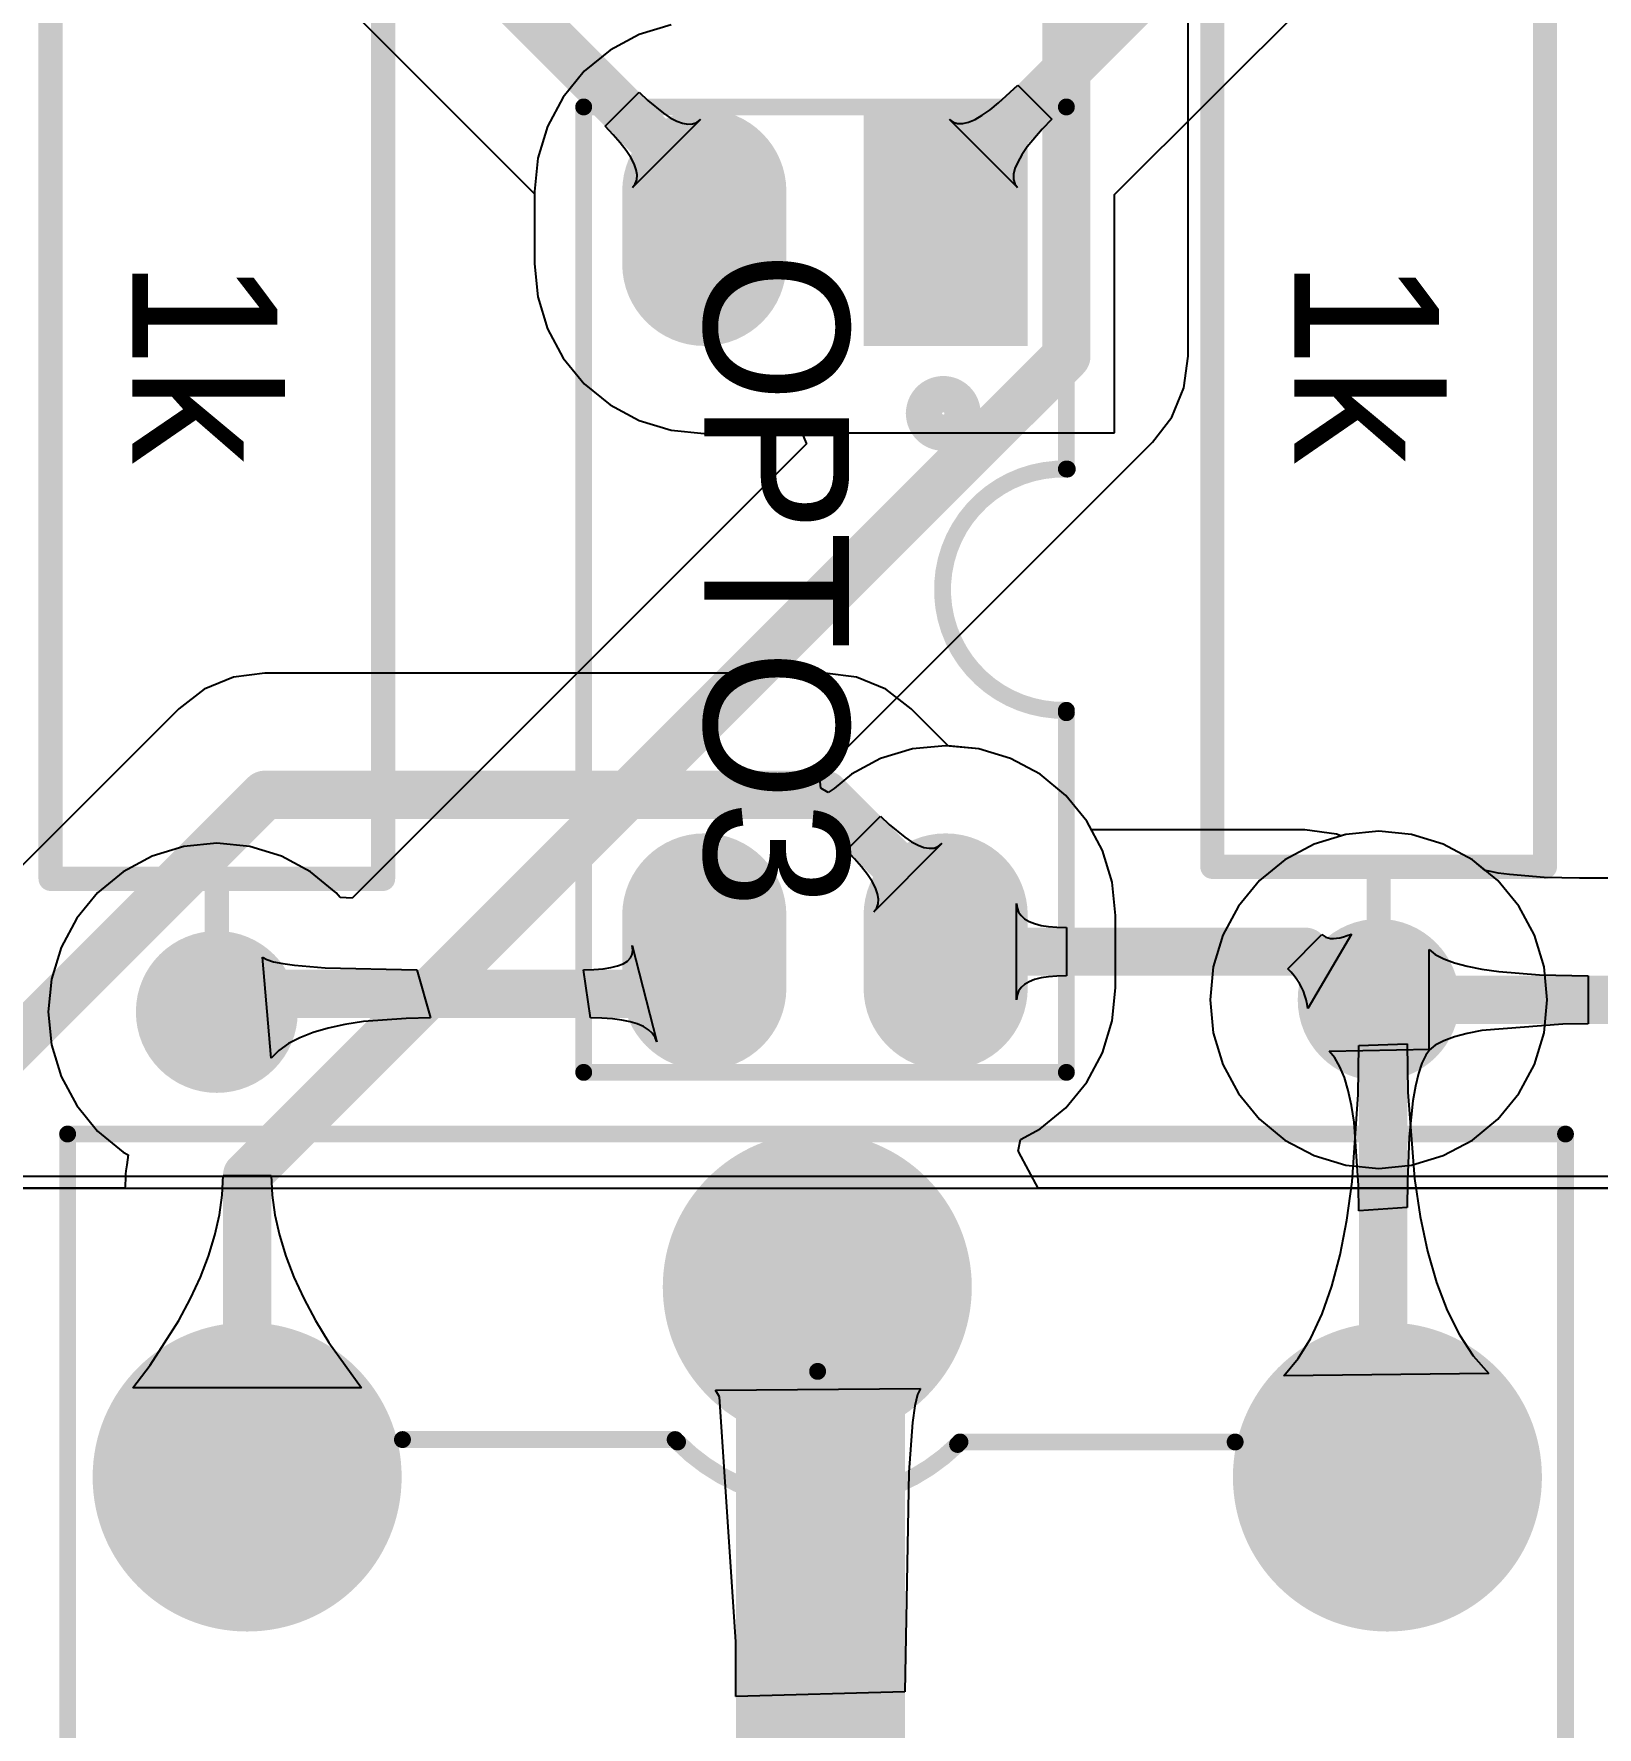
# Model space of a CAD drawing. Header units: millimetres. Extents: x 0 to 190, y 0 to 100.
# Drawn here: x 145.52 to 161.97, y 21.89 to 39.71 of the extents above; entities that cross this region are included whole.
import ezdxf

# ---------------------------------------------------------------- set-up
doc = ezdxf.new("R2010")
doc.units = ezdxf.units.MM
for name, color, linetype in [('BottomLayer', 5, 'Continuous'), ('BottomSolder', 6, 'Continuous'), ('MultiLayer', 9, 'Continuous'), ('PadHoleLayer', 156, 'Continuous'), ('TopLayer', 1, 'Continuous'), ('TopOverlay', 2, 'Continuous'), ('TopSolder', 216, 'Continuous')]:
    doc.layers.add(name, color=color, linetype=linetype)

msp = doc.modelspace()

# ---------------------------------------------------------------- hatches: boundary and pattern name
at = {"layer": 'BottomLayer'}
h = msp.add_hatch(color=5, dxfattribs=at)
edge = h.paths.add_edge_path()
edge.add_arc((152.577, 38.049), 0.762, 0, 180)
edge.add_line((151.815, 38.049), (151.815, 37.287))
edge.add_arc((152.577, 37.287), 0.762, 180, 360)
edge.add_line((153.339, 37.287), (153.339, 38.049))
msp.add_hatch(color=5, dxfattribs=at).paths.add_polyline_path([(155.879, 38.811), (155.879, 36.525), (154.355, 36.525), (154.355, 38.811)])
h = msp.add_hatch(color=5, dxfattribs=at)
edge = h.paths.add_edge_path()
edge.add_arc((152.577, 30.429), 0.762, 0, 180)
edge.add_line((151.815, 30.429), (151.815, 29.667))
edge.add_arc((152.577, 29.667), 0.762, 180, 360)
edge.add_line((153.339, 29.667), (153.339, 30.429))
h = msp.add_hatch(color=5, dxfattribs=at)
edge = h.paths.add_edge_path()
edge.add_arc((155.117, 30.429), 0.762, 0, 180)
edge.add_line((154.355, 30.429), (154.355, 29.667))
edge.add_arc((155.117, 29.667), 0.762, 180, 360)
edge.add_line((155.879, 29.667), (155.879, 30.429))
h = msp.add_hatch(color=5, dxfattribs=at)
edge = h.paths.add_edge_path()
edge.add_arc((147.447, 29.414), 0.75, 0, 360)
h = msp.add_hatch(color=5, dxfattribs=at)
edge = h.paths.add_edge_path()
edge.add_arc((159.674, 29.541), 0.75, 0, 360)
h = msp.add_hatch(color=5, dxfattribs=at)
edge = h.paths.add_edge_path()
edge.add_arc((153.766, 26.519), 1.524, 0, 360)
h = msp.add_hatch(color=5, dxfattribs=at)
edge = h.paths.add_edge_path()
edge.add_arc((147.766, 24.519), 1.524, 0, 360)
h = msp.add_hatch(color=5, dxfattribs=at)
edge = h.paths.add_edge_path()
edge.add_arc((159.766, 24.519), 1.524, 0, 360)
at = {"layer": 'BottomSolder'}
h = msp.add_hatch(color=6, dxfattribs=at)
edge = h.paths.add_edge_path()
edge.add_arc((152.577, 38.049), 0.864, 0, 180)
edge.add_line((151.714, 38.049), (151.714, 37.287))
edge.add_arc((152.577, 37.287), 0.864, 180, 360)
edge.add_line((153.441, 37.287), (153.441, 38.049))
msp.add_hatch(color=6, dxfattribs=at).paths.add_polyline_path([(155.981, 38.913), (155.981, 36.424), (154.254, 36.424), (154.254, 38.913)])
h = msp.add_hatch(color=6, dxfattribs=at)
edge = h.paths.add_edge_path()
edge.add_arc((152.577, 30.429), 0.864, 0, 180)
edge.add_line((151.714, 30.429), (151.714, 29.667))
edge.add_arc((152.577, 29.667), 0.864, 180, 360)
edge.add_line((153.441, 29.667), (153.441, 30.429))
h = msp.add_hatch(color=6, dxfattribs=at)
edge = h.paths.add_edge_path()
edge.add_arc((155.117, 30.429), 0.864, 0, 180)
edge.add_line((154.254, 30.429), (154.254, 29.667))
edge.add_arc((155.117, 29.667), 0.864, 180, 360)
edge.add_line((155.981, 29.667), (155.981, 30.429))
h = msp.add_hatch(color=6, dxfattribs=at)
edge = h.paths.add_edge_path()
edge.add_arc((159.674, 29.541), 0.852, 0, 360)
h = msp.add_hatch(color=6, dxfattribs=at)
edge = h.paths.add_edge_path()
edge.add_arc((147.447, 29.414), 0.852, 0, 360)
h = msp.add_hatch(color=6, dxfattribs=at)
edge = h.paths.add_edge_path()
edge.add_arc((153.766, 26.519), 1.626, 0, 360)
h = msp.add_hatch(color=6, dxfattribs=at)
edge = h.paths.add_edge_path()
edge.add_arc((147.766, 24.519), 1.626, 0, 360)
h = msp.add_hatch(color=6, dxfattribs=at)
edge = h.paths.add_edge_path()
edge.add_arc((159.766, 24.519), 1.626, 0, 360)
at = {"layer": 'MultiLayer'}
h = msp.add_hatch(color=9, dxfattribs=at)
edge = h.paths.add_edge_path()
edge.add_arc((152.577, 38.049), 0.762, 0, 180)
edge.add_line((151.815, 38.049), (151.815, 37.287))
edge.add_arc((152.577, 37.287), 0.762, 180, 360)
edge.add_line((153.339, 37.287), (153.339, 38.049))
msp.add_hatch(color=9, dxfattribs=at).paths.add_polyline_path([(155.879, 38.811), (155.879, 36.525), (154.355, 36.525), (154.355, 38.811)])
h = msp.add_hatch(color=9, dxfattribs=at)
edge = h.paths.add_edge_path()
edge.add_arc((152.577, 30.429), 0.762, 0, 180)
edge.add_line((151.815, 30.429), (151.815, 29.667))
edge.add_arc((152.577, 29.667), 0.762, 180, 360)
edge.add_line((153.339, 29.667), (153.339, 30.429))
h = msp.add_hatch(color=9, dxfattribs=at)
edge = h.paths.add_edge_path()
edge.add_arc((155.117, 30.429), 0.762, 0, 180)
edge.add_line((154.355, 30.429), (154.355, 29.667))
edge.add_arc((155.117, 29.667), 0.762, 180, 360)
edge.add_line((155.879, 29.667), (155.879, 30.429))
h = msp.add_hatch(color=9, dxfattribs=at)
edge = h.paths.add_edge_path()
edge.add_arc((147.447, 29.414), 0.75, 0, 360)
h = msp.add_hatch(color=9, dxfattribs=at)
edge = h.paths.add_edge_path()
edge.add_arc((159.674, 29.541), 0.75, 0, 360)
h = msp.add_hatch(color=9, dxfattribs=at)
edge = h.paths.add_edge_path()
edge.add_arc((153.766, 26.519), 1.524, 0, 360)
h = msp.add_hatch(color=9, dxfattribs=at)
edge = h.paths.add_edge_path()
edge.add_arc((147.766, 24.519), 1.524, 0, 360)
h = msp.add_hatch(color=9, dxfattribs=at)
edge = h.paths.add_edge_path()
edge.add_arc((159.766, 24.519), 1.524, 0, 360)
at = {"layer": 'PadHoleLayer'}
h = msp.add_hatch(color=156, dxfattribs=at)
edge = h.paths.add_edge_path()
edge.add_arc((152.577, 37.668), 0.394, 0, 360)
h = msp.add_hatch(color=156, dxfattribs=at)
edge = h.paths.add_edge_path()
edge.add_arc((155.117, 37.668), 0.394, 0, 360)
h = msp.add_hatch(color=156, dxfattribs=at)
edge = h.paths.add_edge_path()
edge.add_arc((152.577, 30.048), 0.394, 0, 360)
h = msp.add_hatch(color=156, dxfattribs=at)
edge = h.paths.add_edge_path()
edge.add_arc((155.117, 30.048), 0.394, 0, 360)
h = msp.add_hatch(color=156, dxfattribs=at)
edge = h.paths.add_edge_path()
edge.add_arc((147.447, 29.414), 0.35, 0, 360)
h = msp.add_hatch(color=156, dxfattribs=at)
edge = h.paths.add_edge_path()
edge.add_arc((159.674, 29.541), 0.35, 0, 360)
h = msp.add_hatch(color=156, dxfattribs=at)
edge = h.paths.add_edge_path()
edge.add_arc((153.766, 26.519), 0.571, 0, 360)
h = msp.add_hatch(color=156, dxfattribs=at)
edge = h.paths.add_edge_path()
edge.add_arc((147.766, 24.519), 0.571, 0, 360)
h = msp.add_hatch(color=156, dxfattribs=at)
edge = h.paths.add_edge_path()
edge.add_arc((159.766, 24.519), 0.571, 0, 360)
at = {"layer": 'TopLayer'}
h = msp.add_hatch(color=1, dxfattribs=at)
edge = h.paths.add_edge_path()
edge.add_arc((152.577, 38.049), 0.762, 0, 180)
edge.add_line((151.815, 38.049), (151.815, 37.287))
edge.add_arc((152.577, 37.287), 0.762, 180, 360)
edge.add_line((153.339, 37.287), (153.339, 38.049))
msp.add_hatch(color=1, dxfattribs=at).paths.add_polyline_path([(155.879, 38.811), (155.879, 36.525), (154.355, 36.525), (154.355, 38.811)])
h = msp.add_hatch(color=1, dxfattribs=at)
edge = h.paths.add_edge_path()
edge.add_arc((152.577, 30.429), 0.762, 0, 180)
edge.add_line((151.815, 30.429), (151.815, 29.667))
edge.add_arc((152.577, 29.667), 0.762, 180, 360)
edge.add_line((153.339, 29.667), (153.339, 30.429))
h = msp.add_hatch(color=1, dxfattribs=at)
edge = h.paths.add_edge_path()
edge.add_arc((155.117, 30.429), 0.762, 0, 180)
edge.add_line((154.355, 30.429), (154.355, 29.667))
edge.add_arc((155.117, 29.667), 0.762, 180, 360)
edge.add_line((155.879, 29.667), (155.879, 30.429))
h = msp.add_hatch(color=1, dxfattribs=at)
edge = h.paths.add_edge_path()
edge.add_arc((147.447, 29.414), 0.75, 0, 360)
h = msp.add_hatch(color=1, dxfattribs=at)
edge = h.paths.add_edge_path()
edge.add_arc((159.674, 29.541), 0.75, 0, 360)
h = msp.add_hatch(color=1, dxfattribs=at)
edge = h.paths.add_edge_path()
edge.add_arc((153.766, 26.519), 1.524, 0, 360)
h = msp.add_hatch(color=1, dxfattribs=at)
edge = h.paths.add_edge_path()
edge.add_arc((147.766, 24.519), 1.524, 0, 360)
h = msp.add_hatch(color=1, dxfattribs=at)
edge = h.paths.add_edge_path()
edge.add_arc((159.766, 24.519), 1.524, 0, 360)
at = {"layer": 'TopSolder'}
h = msp.add_hatch(color=216, dxfattribs=at)
edge = h.paths.add_edge_path()
edge.add_arc((152.577, 38.049), 0.864, 0, 180)
edge.add_line((151.714, 38.049), (151.714, 37.287))
edge.add_arc((152.577, 37.287), 0.864, 180, 360)
edge.add_line((153.441, 37.287), (153.441, 38.049))
msp.add_hatch(color=216, dxfattribs=at).paths.add_polyline_path([(155.981, 38.913), (155.981, 36.424), (154.254, 36.424), (154.254, 38.913)])
h = msp.add_hatch(color=216, dxfattribs=at)
edge = h.paths.add_edge_path()
edge.add_arc((152.577, 30.429), 0.864, 0, 180)
edge.add_line((151.714, 30.429), (151.714, 29.667))
edge.add_arc((152.577, 29.667), 0.864, 180, 360)
edge.add_line((153.441, 29.667), (153.441, 30.429))
h = msp.add_hatch(color=216, dxfattribs=at)
edge = h.paths.add_edge_path()
edge.add_arc((155.117, 30.429), 0.864, 0, 180)
edge.add_line((154.254, 30.429), (154.254, 29.667))
edge.add_arc((155.117, 29.667), 0.864, 180, 360)
edge.add_line((155.981, 29.667), (155.981, 30.429))
h = msp.add_hatch(color=216, dxfattribs=at)
edge = h.paths.add_edge_path()
edge.add_arc((159.674, 29.541), 0.852, 0, 360)
h = msp.add_hatch(color=216, dxfattribs=at)
edge = h.paths.add_edge_path()
edge.add_arc((147.447, 29.414), 0.852, 0, 360)
h = msp.add_hatch(color=216, dxfattribs=at)
edge = h.paths.add_edge_path()
edge.add_arc((153.766, 26.519), 1.626, 0, 360)
h = msp.add_hatch(color=216, dxfattribs=at)
edge = h.paths.add_edge_path()
edge.add_arc((147.766, 24.519), 1.626, 0, 360)
h = msp.add_hatch(color=216, dxfattribs=at)
edge = h.paths.add_edge_path()
edge.add_arc((159.766, 24.519), 1.626, 0, 360)

# ---------------------------------------------------------------- linework, layer by layer
at = {"layer": 'BottomLayer'}
for p, q in [((156.895, 38.016), (158.946, 40.066)), ((152.229, 39.802), (151.893, 39.7)), ((151.893, 39.7), (151.585, 39.535)), ((151.585, 39.535), (151.314, 39.313)), ((151.314, 39.313), (151.092, 39.042)), ((151.092, 39.042), (150.927, 38.733)), ((155.674, 38.98), (155.876, 39.167)), ((155.876, 39.167), (156.235, 38.808)), ((155.426, 38.807), (155.502, 38.85)), ((155.502, 38.85), (155.585, 38.908)), ((155.585, 38.908), (155.674, 38.98)), ((150.927, 38.733), (150.825, 38.398)), ((155.873, 38.09), (155.158, 38.805)), ((155.158, 38.805), (155.197, 38.777)), ((155.197, 38.777), (155.243, 38.763)), ((155.243, 38.763), (155.297, 38.763)), ((155.297, 38.763), (155.358, 38.778)), ((155.358, 38.778), (155.426, 38.807)), ((156.134, 38.704), (155.976, 38.517)), ((156.235, 38.808), (156.134, 38.704)), ((155.976, 38.517), (155.918, 38.434)), ((150.825, 38.398), (150.791, 38.049)), ((155.875, 38.358), (155.846, 38.29)), ((155.918, 38.434), (155.875, 38.358)), ((155.846, 38.29), (155.831, 38.229)), ((155.831, 38.229), (155.831, 38.176)), ((155.831, 38.176), (155.845, 38.129)), ((150.791, 38.049), (150.791, 37.287)), ((155.845, 38.129), (155.873, 38.09)), ((156.895, 35.509), (156.895, 38.016)), ((150.791, 37.287), (150.825, 36.939)), ((150.825, 36.939), (150.927, 36.604)), ((150.927, 36.604), (151.092, 36.295)), ((151.092, 36.295), (151.314, 36.024)), ((151.314, 36.024), (151.585, 35.802)), ((151.585, 35.802), (151.893, 35.637)), ((151.893, 35.637), (152.229, 35.535)), ((152.229, 35.535), (152.577, 35.501)), ((152.577, 35.501), (152.926, 35.535)), ((152.926, 35.535), (153.212, 35.622)), ((153.212, 35.622), (153.339, 35.549)), ((153.339, 35.549), (153.339, 35.509)), ((153.339, 35.509), (156.895, 35.509)), ((147.953, 32.98), (147.622, 32.937)), ((153.847, 32.98), (147.953, 32.98)), ((154.179, 32.937), (153.847, 32.98)), ((147.313, 32.809), (147.047, 32.605)), ((147.622, 32.937), (147.313, 32.809)), ((154.488, 32.809), (154.179, 32.937)), ((154.753, 32.605), (154.488, 32.809)), ((147.047, 32.605), (144.647, 30.205)), ((155.145, 32.213), (154.753, 32.605)), ((155.466, 32.182), (155.145, 32.213)), ((155.801, 32.08), (155.466, 32.182)), ((156.11, 31.915), (155.801, 32.08)), ((156.38, 31.693), (156.11, 31.915)), ((156.603, 31.422), (156.38, 31.693)), ((154.072, 31.115), (154.431, 31.474)), ((154.431, 31.474), (154.522, 31.387)), ((154.522, 31.387), (154.686, 31.252)), ((156.652, 31.329), (156.603, 31.422)), ((154.686, 31.252), (154.759, 31.204)), ((154.759, 31.204), (154.827, 31.168)), ((158.898, 31.329), (156.652, 31.329)), ((159.229, 31.286), (158.898, 31.329)), ((159.277, 31.266), (159.229, 31.286)), ((159.327, 31.281), (159.277, 31.266)), ((159.674, 31.316), (159.327, 31.281)), ((160.02, 31.281), (159.674, 31.316)), ((160.353, 31.18), (160.02, 31.281)), ((154.159, 31.025), (154.072, 31.115)), ((154.233, 30.94), (154.159, 31.025)), ((155.077, 31.185), (154.362, 30.469)), ((154.827, 31.168), (154.888, 31.146)), ((154.888, 31.146), (154.944, 31.136)), ((154.944, 31.136), (154.994, 31.139)), ((154.994, 31.139), (155.039, 31.156)), ((155.039, 31.156), (155.077, 31.185)), ((160.66, 31.016), (160.353, 31.18)), ((160.796, 30.904), (160.66, 31.016)), ((154.295, 30.861), (154.233, 30.94)), ((154.343, 30.787), (154.295, 30.861)), ((160.836, 30.894), (160.796, 30.904)), ((160.93, 30.875), (160.836, 30.894)), ((161.051, 30.859), (160.93, 30.875)), ((161.416, 30.83), (161.051, 30.859)), ((161.789, 30.822), (161.416, 30.83)), ((154.378, 30.72), (154.343, 30.787)), ((154.401, 30.658), (154.378, 30.72)), ((154.41, 30.602), (154.401, 30.658)), ((162.282, 30.822), (161.789, 30.822)), ((154.362, 30.469), (154.391, 30.508)), ((154.391, 30.508), (154.407, 30.552)), ((154.407, 30.552), (154.41, 30.602)), ((155.864, 29.541), (155.864, 30.556)), ((155.864, 30.556), (155.869, 30.508)), ((155.869, 30.508), (155.885, 30.465)), ((155.885, 30.465), (155.911, 30.427)), ((155.911, 30.427), (155.948, 30.394)), ((155.948, 30.394), (155.995, 30.366)), ((155.995, 30.366), (156.053, 30.343)), ((156.053, 30.343), (156.121, 30.325)), ((156.121, 30.325), (156.199, 30.312)), ((156.199, 30.312), (156.288, 30.305)), ((156.288, 30.305), (156.388, 30.302)), ((156.388, 30.302), (156.388, 29.794)), ((158.718, 29.869), (159.077, 30.228)), ((159.388, 30.234), (158.929, 29.451)), ((159.077, 30.228), (159.096, 30.213)), ((159.096, 30.213), (159.117, 30.201)), ((159.117, 30.201), (159.142, 30.192)), ((159.142, 30.192), (159.168, 30.188)), ((159.168, 30.188), (159.198, 30.187)), ((159.198, 30.187), (159.23, 30.189)), ((159.23, 30.189), (159.266, 30.195)), ((159.266, 30.195), (159.304, 30.205)), ((159.304, 30.205), (159.344, 30.218)), ((159.344, 30.218), (159.388, 30.234)), ((148.018, 28.928), (147.928, 29.99)), ((147.928, 29.99), (147.972, 29.965)), ((147.972, 29.965), (148.043, 29.942)), ((148.043, 29.942), (148.14, 29.922)), ((151.723, 29.921), (151.767, 29.949)), ((151.767, 29.949), (151.799, 29.982)), ((151.799, 29.982), (151.818, 30.02)), ((151.824, 30.064), (151.818, 30.112)), ((151.818, 30.112), (152.079, 29.098)), ((151.818, 30.02), (151.824, 30.064)), ((160.204, 29.01), (160.204, 30.072)), ((160.204, 30.072), (160.27, 30.019)), ((160.27, 30.019), (160.359, 29.972)), ((160.359, 29.972), (160.471, 29.931)), ((148.14, 29.922), (148.263, 29.905)), ((148.263, 29.905), (148.588, 29.879)), ((148.588, 29.879), (149.552, 29.858)), ((149.552, 29.858), (149.694, 29.35)), ((151.307, 29.858), (151.415, 29.86)), ((151.378, 29.35), (151.307, 29.858)), ((151.415, 29.86), (151.511, 29.868)), ((151.511, 29.868), (151.595, 29.881)), ((151.595, 29.881), (151.665, 29.898)), ((151.665, 29.898), (151.723, 29.921)), ((156.121, 29.771), (156.053, 29.754)), ((156.199, 29.784), (156.121, 29.771)), ((156.288, 29.792), (156.199, 29.784)), ((156.388, 29.794), (156.288, 29.792)), ((158.753, 29.832), (158.718, 29.869)), ((158.785, 29.794), (158.753, 29.832)), ((158.814, 29.755), (158.785, 29.794)), ((160.471, 29.931), (160.605, 29.895)), ((160.605, 29.895), (160.761, 29.864)), ((160.761, 29.864), (160.94, 29.839)), ((160.94, 29.839), (161.365, 29.806)), ((161.365, 29.806), (161.879, 29.795)), ((161.879, 29.795), (161.879, 29.287)), ((155.869, 29.589), (155.864, 29.541)), ((155.885, 29.632), (155.869, 29.589)), ((155.911, 29.67), (155.885, 29.632)), ((155.948, 29.703), (155.911, 29.67)), ((155.995, 29.731), (155.948, 29.703)), ((156.053, 29.754), (155.995, 29.731)), ((158.839, 29.714), (158.814, 29.755)), ((158.862, 29.673), (158.839, 29.714)), ((158.882, 29.631), (158.862, 29.673)), ((158.898, 29.587), (158.882, 29.631)), ((158.911, 29.543), (158.898, 29.587)), ((158.922, 29.497), (158.911, 29.543)), ((158.929, 29.451), (158.922, 29.497)), ((148.617, 29.244), (148.459, 29.198)), ((148.794, 29.282), (148.617, 29.244)), ((148.99, 29.312), (148.794, 29.282)), ((149.44, 29.346), (148.99, 29.312)), ((149.694, 29.35), (149.44, 29.346)), ((151.5, 29.347), (151.378, 29.35)), ((151.61, 29.34), (151.5, 29.347)), ((151.708, 29.327), (151.61, 29.34)), ((151.796, 29.31), (151.708, 29.327)), ((151.871, 29.287), (151.796, 29.31)), ((151.936, 29.259), (151.871, 29.287)), ((151.989, 29.227), (151.936, 29.259)), ((152.03, 29.189), (151.989, 29.227)), ((161.611, 29.284), (160.761, 29.218)), ((161.879, 29.287), (161.611, 29.284)), ((148.2, 29.08), (148.1, 29.008)), ((148.32, 29.143), (148.2, 29.08)), ((148.459, 29.198), (148.32, 29.143)), ((152.06, 29.146), (152.03, 29.189)), ((152.079, 29.098), (152.06, 29.146)), ((159.458, 28.546), (159.466, 29.061)), ((159.466, 29.061), (159.974, 29.077)), ((159.974, 29.077), (159.982, 28.569)), ((160.27, 29.063), (160.204, 29.01)), ((160.359, 29.11), (160.27, 29.063)), ((160.471, 29.151), (160.359, 29.11)), ((160.605, 29.187), (160.471, 29.151)), ((160.761, 29.218), (160.605, 29.187)), ((148.1, 29.008), (148.018, 28.928)), ((159.154, 29), (160.215, 29.022)), ((159.213, 28.93), (159.154, 29)), ((159.266, 28.837), (159.213, 28.93)), ((160.128, 28.875), (160.092, 28.766)), ((160.169, 28.96), (160.128, 28.875)), ((160.215, 29.022), (160.169, 28.96)), ((159.313, 28.723), (159.266, 28.837)), ((159.354, 28.588), (159.313, 28.723)), ((160.092, 28.766), (160.061, 28.634)), ((159.388, 28.43), (159.354, 28.588)), ((159.395, 27.627), (159.458, 28.546)), ((159.982, 28.569), (160.051, 27.661)), ((160.061, 28.634), (160.034, 28.479)), ((159.416, 28.252), (159.388, 28.43)), ((160.034, 28.479), (159.996, 28.099)), ((159.463, 27.586), (159.416, 28.252)), ((159.996, 28.099), (159.976, 27.625)), ((113.538, 27.686), (178.181, 27.686)), ((159.34, 27.223), (159.395, 27.627)), ((159.976, 27.625), (159.974, 27.354)), ((160.051, 27.661), (160.111, 27.261)), ((159.466, 27.32), (159.463, 27.586)), ((159.974, 27.354), (159.466, 27.32)), ((159.269, 26.857), (159.34, 27.223)), ((160.111, 27.261), (160.189, 26.896)), ((159.182, 26.528), (159.269, 26.857)), ((160.189, 26.896), (160.283, 26.567)), ((160.283, 26.567), (160.395, 26.273)), ((159.079, 26.236), (159.182, 26.528)), ((158.961, 25.982), (159.079, 26.236)), ((160.395, 26.273), (160.524, 26.015)), ((158.827, 25.765), (158.961, 25.982)), ((160.524, 26.015), (160.67, 25.793)), ((158.677, 25.585), (158.827, 25.765)), ((160.67, 25.793), (160.833, 25.607)), ((160.833, 25.607), (158.677, 25.585)), ((152.696, 25.434), (154.852, 25.45)), ((152.736, 25.364), (152.696, 25.434)), ((152.908, 22.784), (152.736, 25.364)), ((154.821, 25.388), (154.793, 25.269)), ((154.852, 25.45), (154.821, 25.388)), ((154.793, 25.269), (154.769, 25.093)), ((154.769, 25.093), (154.729, 24.569)), ((154.729, 24.569), (154.688, 22.258)), ((152.91, 22.21), (152.908, 22.784)), ((154.688, 22.258), (152.91, 22.21))]:
    msp.add_line(p, q, dxfattribs=at)
for points, const_width in [([(155.117, 38.049), (159.409, 42.341)], 0.508), ([(155.117, 37.668), (155.117, 38.049)], 0.508), ([(145.16, 28.906), (147.953, 31.699)], 0.508), ([(147.953, 31.699), (153.847, 31.699)], 0.508), ([(153.847, 31.699), (155.117, 30.429)], 0.508), ([(155.117, 30.048), (155.117, 30.429)], 0.508), ([(152.133, 29.604), (152.577, 30.048)], 0.508), ([(155.117, 30.048), (158.898, 30.048)], 0.508), ([(158.898, 30.048), (159.405, 29.541)], 0.508), ([(147.447, 29.414), (147.637, 29.604)], 0.508), ([(147.637, 29.604), (152.133, 29.604)], 0.508), ([(159.405, 29.541), (159.674, 29.541)], 0.508), ([(159.674, 29.541), (162.813, 29.541)], 0.508), ([(159.674, 29.541), (159.72, 29.495)], 0.508), ([(159.72, 24.565), (159.72, 29.495)], 0.508), ([(153.766, 26.519), (153.799, 26.486)], 1.778), ([(153.799, 4.986), (153.799, 26.486)], 1.778), ([(159.72, 24.565), (159.766, 24.519)], 0.508)]:
    msp.add_lwpolyline(points, dxfattribs=dict(at, const_width=const_width))
for points, const_width in [([(154.99, 38.049, 1), (155.244, 38.049, 1)], 0.254), ([(154.99, 38.049, 1), (155.244, 38.049, 1)], 0.254), ([(154.99, 37.668, 1), (155.244, 37.668, 1)], 0.254), ([(147.826, 31.699, 1), (148.08, 31.699, 1)], 0.254), ([(147.826, 31.699, 1), (148.08, 31.699, 1)], 0.254), ([(153.72, 31.699, 1), (153.974, 31.699, 1)], 0.254), ([(153.72, 31.699, 1), (153.974, 31.699, 1)], 0.254), ([(154.99, 30.429, 1), (155.244, 30.429, 1)], 0.254), ([(154.99, 30.429, 1), (155.244, 30.429, 1)], 0.254), ([(152.45, 30.048, 1), (152.704, 30.048, 1)], 0.254), ([(154.99, 30.048, 1), (155.244, 30.048, 1)], 0.254), ([(154.99, 30.048, 1), (155.244, 30.048, 1)], 0.254), ([(158.771, 30.048, 1), (159.025, 30.048, 1)], 0.254), ([(158.771, 30.048, 1), (159.025, 30.048, 1)], 0.254), ([(147.51, 29.604, 1), (147.764, 29.604, 1)], 0.254), ([(147.51, 29.604, 1), (147.764, 29.604, 1)], 0.254), ([(152.006, 29.604, 1), (152.26, 29.604, 1)], 0.254), ([(152.006, 29.604, 1), (152.26, 29.604, 1)], 0.254), ([(159.278, 29.541, 1), (159.532, 29.541, 1)], 0.254), ([(159.278, 29.541, 1), (159.532, 29.541, 1)], 0.254), ([(159.547, 29.541, 1), (159.801, 29.541, 1)], 0.254), ([(159.547, 29.541, 1), (159.801, 29.541, 1)], 0.254), ([(159.547, 29.541, 1), (159.801, 29.541, 1)], 0.254), ([(147.32, 29.414, 1), (147.574, 29.414, 1)], 0.254), ([(159.593, 29.495, 1), (159.847, 29.495, 1)], 0.254), ([(159.593, 29.495, 1), (159.847, 29.495, 1)], 0.254), ([(153.321, 26.519, 1), (154.21, 26.519, 1)], 0.889), ([(153.355, 26.486, 1), (154.244, 26.486, 1)], 0.889), ([(153.355, 26.486, 1), (154.244, 26.486, 1)], 0.889), ([(159.593, 24.565, 1), (159.847, 24.565, 1)], 0.254), ([(159.593, 24.565, 1), (159.847, 24.565, 1)], 0.254), ([(159.639, 24.519, 1), (159.893, 24.519, 1)], 0.254)]:
    msp.add_lwpolyline(points, format="xyb", close=True, dxfattribs=dict(at, const_width=const_width))
at = {"layer": 'TopLayer'}
for p, q in [((157.668, 36.315), (157.668, 41.548)), ((148.201, 40.614), (150.791, 38.024)), ((151.532, 38.735), (151.891, 39.094)), ((151.891, 39.094), (151.982, 39.007)), ((151.982, 39.007), (152.146, 38.872)), ((152.146, 38.872), (152.219, 38.824)), ((151.619, 38.645), (151.532, 38.735)), ((152.537, 38.805), (151.822, 38.089)), ((152.219, 38.824), (152.287, 38.788)), ((152.287, 38.788), (152.348, 38.766)), ((152.348, 38.766), (152.404, 38.756)), ((152.404, 38.756), (152.454, 38.759)), ((152.454, 38.759), (152.499, 38.776)), ((152.499, 38.776), (152.537, 38.805)), ((151.693, 38.56), (151.619, 38.645)), ((151.755, 38.481), (151.693, 38.56)), ((151.803, 38.407), (151.755, 38.481)), ((151.838, 38.34), (151.803, 38.407)), ((151.861, 38.278), (151.838, 38.34)), ((151.851, 38.128), (151.867, 38.172)), ((151.87, 38.222), (151.861, 38.278)), ((151.867, 38.172), (151.87, 38.222)), ((150.791, 38.024), (150.791, 37.287)), ((151.822, 38.089), (151.851, 38.128)), ((150.791, 37.287), (150.825, 36.939)), ((150.825, 36.939), (150.927, 36.604)), ((150.927, 36.604), (151.092, 36.295)), ((151.092, 36.295), (151.314, 36.024)), ((157.624, 35.983), (157.668, 36.315)), ((151.314, 36.024), (151.585, 35.802)), ((157.497, 35.674), (157.624, 35.983)), ((151.585, 35.802), (151.893, 35.637)), ((157.293, 35.409), (157.497, 35.674)), ((151.893, 35.637), (152.229, 35.535)), ((152.229, 35.535), (152.577, 35.501)), ((152.577, 35.501), (152.926, 35.535)), ((152.926, 35.535), (153.212, 35.622)), ((153.212, 35.622), (153.339, 35.549)), ((153.339, 35.549), (153.339, 35.509)), ((153.339, 35.509), (153.604, 35.509)), ((153.604, 35.509), (153.653, 35.392)), ((153.653, 35.392), (148.871, 30.611)), ((153.789, 31.905), (157.293, 35.409)), ((154.433, 32.08), (154.125, 31.915)), ((154.769, 32.182), (154.433, 32.08)), ((155.117, 32.216), (154.769, 32.182)), ((155.466, 32.182), (155.117, 32.216)), ((155.801, 32.08), (155.466, 32.182)), ((156.11, 31.915), (155.801, 32.08)), ((153.803, 31.768), (153.789, 31.905)), ((154.125, 31.915), (153.944, 31.767)), ((156.38, 31.693), (156.11, 31.915)), ((153.882, 31.722), (153.803, 31.768)), ((153.944, 31.767), (153.882, 31.722)), ((156.603, 31.422), (156.38, 31.693)), ((156.768, 31.113), (156.603, 31.422)), ((147.447, 31.189), (147.101, 31.154)), ((147.793, 31.154), (147.447, 31.189)), ((159.327, 31.281), (158.995, 31.18)), ((159.674, 31.316), (159.327, 31.281)), ((160.02, 31.281), (159.674, 31.316)), ((160.353, 31.18), (160.02, 31.281)), ((146.768, 31.053), (146.461, 30.889)), ((147.101, 31.154), (146.768, 31.053)), ((148.126, 31.053), (147.793, 31.154)), ((148.433, 30.889), (148.126, 31.053)), ((156.869, 30.778), (156.768, 31.113)), ((158.688, 31.016), (158.419, 30.796)), ((158.995, 31.18), (158.688, 31.016)), ((160.66, 31.016), (160.353, 31.18)), ((160.928, 30.796), (160.66, 31.016)), ((146.461, 30.889), (146.192, 30.669)), ((148.702, 30.669), (148.433, 30.889)), ((146.192, 30.669), (145.972, 30.4)), ((148.744, 30.617), (148.702, 30.669)), ((156.904, 30.429), (156.869, 30.778)), ((158.419, 30.796), (158.198, 30.527)), ((161.149, 30.527), (160.928, 30.796)), ((148.871, 30.611), (148.744, 30.617)), ((158.198, 30.527), (158.034, 30.22)), ((161.313, 30.22), (161.149, 30.527)), ((145.972, 30.4), (145.808, 30.093)), ((156.904, 29.667), (156.904, 30.429)), ((158.034, 30.22), (157.933, 29.887)), ((161.414, 29.887), (161.313, 30.22)), ((145.808, 30.093), (145.707, 29.76)), ((145.707, 29.76), (145.672, 29.414)), ((157.933, 29.887), (157.899, 29.541)), ((161.448, 29.541), (161.414, 29.887)), ((156.869, 29.319), (156.904, 29.667)), ((145.672, 29.414), (145.707, 29.068)), ((157.899, 29.541), (157.933, 29.195)), ((161.414, 29.195), (161.448, 29.541)), ((156.768, 28.984), (156.869, 29.319)), ((145.707, 29.068), (145.808, 28.735)), ((157.933, 29.195), (158.034, 28.862)), ((161.313, 28.862), (161.414, 29.195)), ((156.603, 28.675), (156.768, 28.984)), ((145.808, 28.735), (145.972, 28.428)), ((158.034, 28.862), (158.198, 28.555)), ((161.149, 28.555), (161.313, 28.862)), ((156.38, 28.404), (156.603, 28.675)), ((158.198, 28.555), (158.419, 28.286)), ((160.928, 28.286), (161.149, 28.555)), ((145.972, 28.428), (146.192, 28.159)), ((156.11, 28.182), (156.38, 28.404)), ((146.192, 28.159), (146.461, 27.939)), ((155.904, 28.072), (156.11, 28.182)), ((158.419, 28.286), (158.688, 28.066)), ((160.66, 28.066), (160.928, 28.286)), ((155.88, 27.947), (155.904, 28.072)), ((158.688, 28.066), (158.995, 27.902)), ((160.353, 27.902), (160.66, 28.066)), ((146.461, 27.939), (146.514, 27.91)), ((146.499, 27.803), (146.488, 27.741)), ((146.514, 27.91), (146.499, 27.803)), ((155.888, 27.937), (155.88, 27.947)), ((156.09, 27.559), (155.888, 27.937)), ((158.995, 27.902), (159.327, 27.801)), ((159.327, 27.801), (159.674, 27.766)), ((159.674, 27.766), (160.02, 27.801)), ((160.02, 27.801), (160.353, 27.902)), ((146.485, 27.67), (146.481, 27.58)), ((146.487, 27.707), (146.485, 27.694)), ((146.485, 27.694), (146.485, 27.67)), ((146.488, 27.741), (146.487, 27.707)), ((147.503, 27.487), (147.512, 27.694)), ((147.512, 27.694), (148.02, 27.694)), ((148.02, 27.694), (148.029, 27.487)), ((113.538, 27.559), (178.054, 27.559)), ((146.478, 27.559), (144.402, 27.559)), ((146.481, 27.58), (146.478, 27.559)), ((147.474, 27.277), (147.503, 27.487)), ((148.029, 27.487), (148.058, 27.277)), ((162.893, 27.559), (156.09, 27.559)), ((147.427, 27.063), (147.474, 27.277)), ((148.058, 27.277), (148.105, 27.063)), ((147.36, 26.845), (147.427, 27.063)), ((148.105, 27.063), (148.172, 26.845)), ((147.275, 26.623), (147.36, 26.845)), ((148.172, 26.845), (148.257, 26.623)), ((147.171, 26.398), (147.275, 26.623)), ((148.257, 26.623), (148.361, 26.398)), ((147.048, 26.168), (147.171, 26.398)), ((148.361, 26.398), (148.484, 26.168)), ((146.744, 25.697), (147.048, 26.168)), ((148.484, 26.168), (148.627, 25.935)), ((148.627, 25.935), (148.968, 25.456)), ((146.564, 25.456), (146.744, 25.697)), ((148.968, 25.456), (146.564, 25.456))]:
    msp.add_line(p, q, dxfattribs=at)
at = {"layer": 'TopLayer', "const_width": 0.508}
for points in [[(148.705, 41.921), (152.577, 38.049)], [(156.387, 36.315), (156.387, 41.548)], [(152.577, 37.668), (152.577, 38.049)], [(147.766, 27.694), (156.387, 36.315)], [(147.766, 24.519), (147.766, 27.694)]]:
    msp.add_lwpolyline(points, dxfattribs=at)
at = {"layer": 'TopLayer', "const_width": 0.254}
for points in [[(152.45, 38.049, 1), (152.704, 38.049, 1)], [(152.45, 38.049, 1), (152.704, 38.049, 1)], [(152.45, 37.668, 1), (152.704, 37.668, 1)], [(156.26, 36.315, 1), (156.514, 36.315, 1)], [(156.26, 36.315, 1), (156.514, 36.315, 1)], [(147.639, 27.694, 1), (147.893, 27.694, 1)], [(147.639, 27.694, 1), (147.893, 27.694, 1)], [(147.639, 24.519, 1), (147.893, 24.519, 1)]]:
    msp.add_lwpolyline(points, format="xyb", close=True, dxfattribs=at)
at = {"layer": 'TopOverlay'}
for points, const_width in [([(157.924, 30.941), (157.924, 40.941)], 0.254), ([(161.424, 30.941), (161.424, 40.941)], 0.254), ([(145.697, 30.814), (145.697, 40.814)], 0.254), ([(149.197, 30.814), (149.197, 40.814)], 0.254), ([(151.307, 28.778), (151.307, 38.938)], 0.178), ([(151.307, 38.938), (156.387, 38.938)], 0.178), ([(156.387, 35.128), (156.387, 38.938)], 0.178), ([(156.387, 28.778), (156.387, 32.563)], 0.178), ([(157.924, 30.941), (161.424, 30.941)], 0.254), ([(145.697, 30.814), (149.197, 30.814)], 0.254), ([(147.447, 29.972), (147.447, 30.734)], 0.254), ([(159.674, 30.099), (159.674, 30.861)], 0.254), ([(151.307, 28.778), (156.387, 28.778)], 0.178), ([(145.877, 28.129), (161.64, 28.129)], 0.178), ([(145.877, 8.739), (145.877, 28.129)], 0.178), ([(161.64, 8.739), (161.64, 28.129)], 0.178), ([(153.769, 20.443), (153.769, 25.631)], 0.178), ([(149.4, 24.913), (152.27, 24.913)], 0.178), ([(155.268, 24.888), (158.163, 24.888)], 0.178)]:
    msp.add_lwpolyline(points, dxfattribs=dict(at, const_width=const_width))
for points, const_width in [([(151.263, 38.938, 1), (151.352, 38.938, 1)], 0.0889), ([(151.263, 38.938, 1), (151.352, 38.938, 1)], 0.0889), ([(156.343, 38.938, 1), (156.432, 38.938, 1)], 0.0889), ([(156.343, 38.938, 1), (156.432, 38.938, 1)], 0.0889), ([(155.295, 35.713, 1), (154.889, 35.713, 1)], 0.381), ([(154.793, 35.713, 1), (154.984, 35.713, 1)], 0.191), ([(155.2, 35.713, 1), (155.39, 35.713, 1)], 0.191), ([(156.343, 35.128, 1), (156.432, 35.128, 1)], 0.0889), ([(156.352, 35.127, 1), (156.441, 35.127, 1)], 0.0889), ([(156.343, 32.588, 1), (156.432, 32.588, 1)], 0.0889), ([(156.343, 32.563, 1), (156.432, 32.563, 1)], 0.0889), ([(157.86, 30.941, 1), (157.987, 30.941, 1)], 0.127), ([(157.86, 30.941, 1), (157.987, 30.941, 1)], 0.127), ([(161.36, 30.941, 1), (161.487, 30.941, 1)], 0.127), ([(161.36, 30.941, 1), (161.487, 30.941, 1)], 0.127), ([(145.634, 30.814, 1), (145.761, 30.814, 1)], 0.127), ([(145.634, 30.814, 1), (145.761, 30.814, 1)], 0.127), ([(147.383, 30.734, 1), (147.511, 30.734, 1)], 0.127), ([(149.133, 30.814, 1), (149.26, 30.814, 1)], 0.127), ([(149.133, 30.814, 1), (149.26, 30.814, 1)], 0.127), ([(159.61, 30.861, 1), (159.737, 30.861, 1)], 0.127), ([(159.61, 30.099, 1), (159.737, 30.099, 1)], 0.127), ([(147.383, 29.972, 1), (147.511, 29.972, 1)], 0.127), ([(151.263, 28.778, 1), (151.352, 28.778, 1)], 0.0889), ([(151.263, 28.778, 1), (151.352, 28.778, 1)], 0.0889), ([(156.343, 28.778, 1), (156.432, 28.778, 1)], 0.0889), ([(156.343, 28.778, 1), (156.432, 28.778, 1)], 0.0889), ([(145.832, 28.129, 1), (145.921, 28.129, 1)], 0.0889), ([(145.832, 28.129, 1), (145.921, 28.129, 1)], 0.0889), ([(161.596, 28.129, 1), (161.684, 28.129, 1)], 0.0889), ([(161.596, 28.129, 1), (161.684, 28.129, 1)], 0.0889), ([(153.725, 25.631, 1), (153.814, 25.631, 1)], 0.0889), ([(149.356, 24.913, 1), (149.445, 24.913, 1)], 0.0889), ([(152.226, 24.913, 1), (152.315, 24.913, 1)], 0.0889), ([(152.251, 24.888, 1), (152.34, 24.888, 1)], 0.0889), ([(155.198, 24.862, 1), (155.287, 24.862, 1)], 0.0889), ([(155.223, 24.888, 1), (155.312, 24.888, 1)], 0.0889), ([(158.119, 24.888, 1), (158.208, 24.888, 1)], 0.0889)]:
    msp.add_lwpolyline(points, format="xyb", close=True, dxfattribs=dict(at, const_width=const_width))
at = {"layer": 'TopOverlay', "const_width": 0.178}
for points in [[(156.387, 32.588, -1.030551), (156.397, 35.127)], [(155.242, 24.862, -0.414214), (152.296, 24.888)]]:
    msp.add_lwpolyline(points, format="xyb", dxfattribs=at)

# ---------------------------------------------------------------- texts
at = {"layer": 'TopOverlay'}
for s, p in [('OPTO3', (152.577, 37.413)), ('1k', (146.558, 37.338)), ('1k', (158.785, 37.338))]:
    msp.add_text(s, height=1.524, rotation=270, dxfattribs=at).set_placement(p)

doc.saveas('drawing.dxf')
